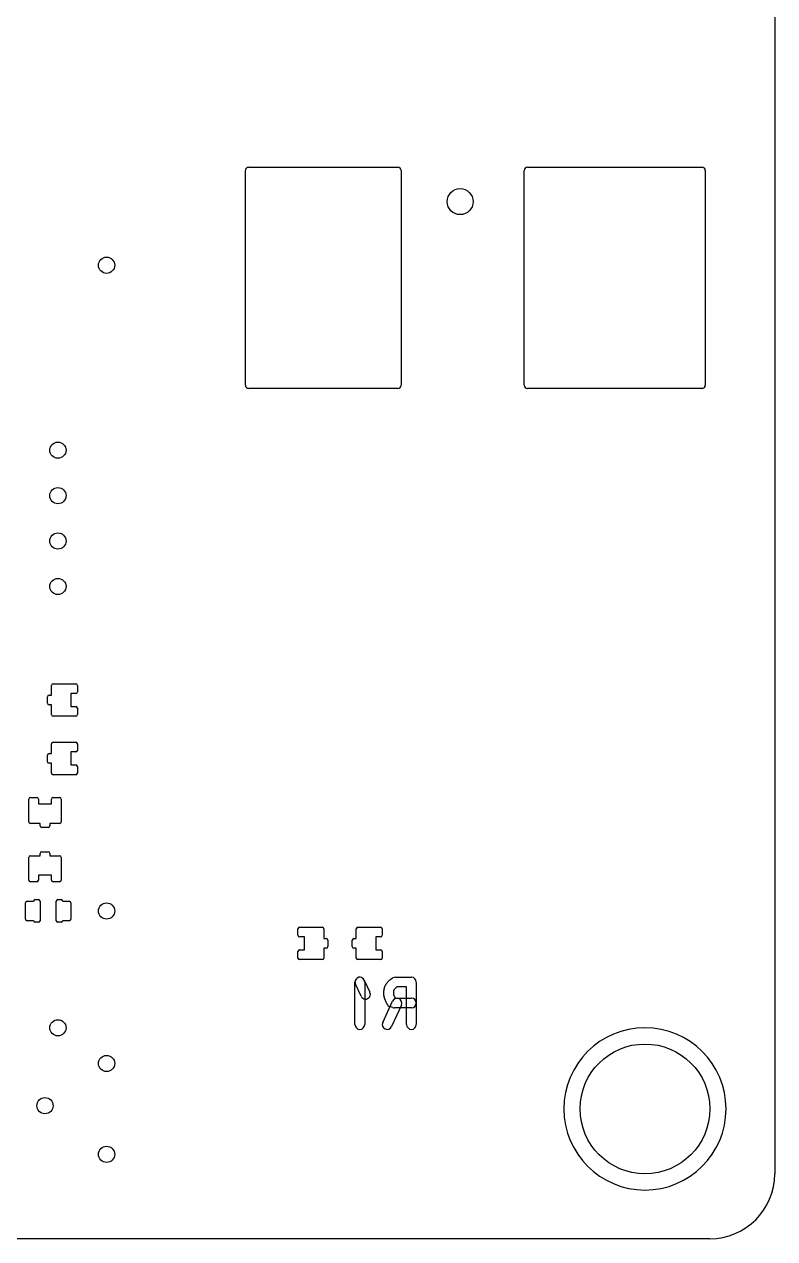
# Model space of a CAD drawing. Extents: x 0 to 45, y 0 to 50.
# Drawn here: x 33.43 to 45, y 0 to 18.71 of the extents above; entities that cross this region are included whole.
import ezdxf

# ---------------------------------------------------------------- set-up
doc = ezdxf.new("R2010")
doc.units = 0
for name, color, linetype in [('HOLE_1-6', 7, 'CONTINUOUS'), ('OUTLINE', 7, 'CONTINUOUS'), ('Resist-B', 7, 'CONTINUOUS'), ('Symbol-B', 7, 'CONTINUOUS')]:
    doc.layers.add(name, color=color, linetype=linetype)

msp = doc.modelspace()

# ---------------------------------------------------------------- linework, layer by layer
at = {"layer": 'HOLE_1-6'}
for centre, radius in [((40.15, 15.98), 0.2), ((34.7, 15), 0.125), ((33.95, 12.15), 0.125), ((33.95, 11.45), 0.125), ((33.95, 10.75), 0.125), ((33.95, 10.05), 0.125), ((34.7, 5.05), 0.125), ((33.95, 3.25), 0.125), ((43, 2), 1), ((34.7, 2.7), 0.125), ((33.75, 2.05), 0.125), ((34.7, 1.3), 0.125)]:
    msp.add_circle(centre, radius, dxfattribs=at)
at = {"layer": 'OUTLINE'}
for p, q in [((45, 42.41699), (45, 1)), ((44, 0), (1, 0))]:
    msp.add_line(p, q, dxfattribs=at)
msp.add_arc((44, 1), 1, -90, 0, dxfattribs=at)
at = {"layer": 'Resist-B'}
for p, q in [((36.89, 16.51), (39.19, 16.51)), ((41.19, 16.51), (43.88, 16.51)), ((36.84, 13.15), (36.84, 16.46)), ((39.24, 16.46), (39.24, 13.15)), ((41.14, 13.15), (41.14, 16.46)), ((43.93, 16.46), (43.93, 13.15)), ((39.19, 13.1), (36.89, 13.1)), ((43.88, 13.1), (41.19, 13.1)), ((33.85, 8.375), (33.85, 8.525)), ((33.875, 8.55), (34.225, 8.55)), ((34.25, 8.525), (34.25, 8.425)), ((33.7875, 8.25), (33.7875, 8.35)), ((33.8125, 8.375), (33.85, 8.375)), ((34.225, 8.4), (34.15, 8.4)), ((34.15, 8.4), (34.15, 8.2)), ((33.85, 8.225), (33.8125, 8.225)), ((33.85, 8.075), (33.85, 8.225)), ((34.225, 8.05), (33.875, 8.05)), ((34.15, 8.2), (34.225, 8.2)), ((34.25, 8.175), (34.25, 8.075)), ((33.85, 7.475), (33.85, 7.625)), ((33.875, 7.65), (34.225, 7.65)), ((34.225, 7.5), (34.15, 7.5)), ((34.15, 7.5), (34.15, 7.3)), ((34.25, 7.625), (34.25, 7.525)), ((33.7875, 7.35), (33.7875, 7.45)), ((33.8125, 7.475), (33.85, 7.475)), ((33.85, 7.325), (33.8125, 7.325)), ((33.85, 7.175), (33.85, 7.325)), ((34.15, 7.3), (34.225, 7.3)), ((34.225, 7.15), (33.875, 7.15)), ((34.25, 7.275), (34.25, 7.175)), ((33.5, 6.425), (33.5, 6.775)), ((33.525, 6.8), (33.625, 6.8)), ((33.65, 6.775), (33.65, 6.7)), ((33.85, 6.7), (33.85, 6.775)), ((33.875, 6.8), (33.975, 6.8)), ((34, 6.775), (34, 6.425)), ((33.65, 6.7), (33.85, 6.7)), ((33.675, 6.4), (33.525, 6.4)), ((33.675, 6.3625), (33.675, 6.4)), ((33.825, 6.4), (33.825, 6.3625)), ((33.975, 6.4), (33.825, 6.4)), ((33.8, 6.3375), (33.7, 6.3375)), ((33.5, 5.525), (33.5, 5.875)), ((33.525, 5.9), (33.675, 5.9)), ((33.675, 5.9), (33.675, 5.9375)), ((33.7, 5.9625), (33.8, 5.9625)), ((33.825, 5.9375), (33.825, 5.9)), ((33.825, 5.9), (33.975, 5.9)), ((34, 5.875), (34, 5.525)), ((33.625, 5.5), (33.525, 5.5)), ((33.85, 5.6), (33.65, 5.6)), ((33.65, 5.6), (33.65, 5.525)), ((33.85, 5.525), (33.85, 5.6)), ((33.975, 5.5), (33.875, 5.5)), ((33.45, 4.925), (33.45, 5.175)), ((33.475, 5.2), (33.575, 5.2)), ((33.6, 5.225), (33.65, 5.225)), ((33.675, 5.2), (33.675, 4.9)), ((33.925, 4.9), (33.925, 5.2)), ((33.95, 5.225), (34, 5.225)), ((34.025, 5.2), (34.125, 5.2)), ((34.15, 5.175), (34.15, 4.925)), ((33.575, 4.9), (33.475, 4.9)), ((33.65, 4.875), (33.6, 4.875)), ((34, 4.875), (33.95, 4.875)), ((34.125, 4.9), (34.025, 4.9)), ((37.65, 4.675), (37.65, 4.775)), ((37.675, 4.8), (38.025, 4.8)), ((38.05, 4.775), (38.05, 4.625)), ((38.55, 4.625), (38.55, 4.775)), ((38.575, 4.8), (38.925, 4.8)), ((38.95, 4.775), (38.95, 4.675)), ((37.75, 4.65), (37.675, 4.65)), ((37.75, 4.45), (37.75, 4.65)), ((38.05, 4.625), (38.0875, 4.625)), ((38.1125, 4.6), (38.1125, 4.5)), ((38.4875, 4.5), (38.4875, 4.6)), ((38.5125, 4.625), (38.55, 4.625)), ((38.925, 4.65), (38.85, 4.65)), ((38.85, 4.65), (38.85, 4.45)), ((37.65, 4.325), (37.65, 4.425)), ((37.675, 4.45), (37.75, 4.45)), ((38.0875, 4.475), (38.05, 4.475)), ((38.05, 4.475), (38.05, 4.325)), ((38.55, 4.475), (38.5125, 4.475)), ((38.55, 4.325), (38.55, 4.475)), ((38.85, 4.45), (38.925, 4.45)), ((38.95, 4.425), (38.95, 4.325)), ((38.025, 4.3), (37.675, 4.3)), ((38.925, 4.3), (38.575, 4.3))]:
    msp.add_line(p, q, dxfattribs=at)
for centre, radius, start, end in [((36.89, 16.46), 0.05, 90, 180), ((39.19, 16.46), 0.05, 0, 90), ((41.19, 16.46), 0.05, 90, 180), ((43.88, 16.46), 0.05, 0, 90), ((36.89, 13.15), 0.05, 180, -90), ((39.19, 13.15), 0.05, -90, 0), ((41.19, 13.15), 0.05, 180, -90), ((43.88, 13.15), 0.05, -90, 0), ((33.875, 8.525), 0.025, 90, 180), ((34.225, 8.525), 0.025, 0, 90), ((34.225, 8.425), 0.025, -90, 0), ((33.8125, 8.35), 0.025, 90, 180), ((33.8125, 8.25), 0.025, 180, -90), ((33.875, 8.075), 0.025, 180, -90), ((34.225, 8.175), 0.025, 0, 90), ((34.225, 8.075), 0.025, -90, 0), ((33.875, 7.625), 0.025, 90, 180), ((34.225, 7.625), 0.025, 0, 90), ((34.225, 7.525), 0.025, -90, 0), ((33.8125, 7.45), 0.025, 90, 180), ((33.8125, 7.35), 0.025, 180, -90), ((34.225, 7.275), 0.025, 0, 90), ((33.875, 7.175), 0.025, 180, -90), ((34.225, 7.175), 0.025, -90, 0), ((33.525, 6.775), 0.025, 90, 180), ((33.625, 6.775), 0.025, 0, 90), ((33.875, 6.775), 0.025, 90, 180), ((33.975, 6.775), 0.025, 0, 90), ((33.525, 6.425), 0.025, 180, -90), ((33.7, 6.3625), 0.025, 180, -90), ((33.8, 6.3625), 0.025, -90, 0), ((33.975, 6.425), 0.025, -90, 0), ((33.525, 5.875), 0.025, 90, 180), ((33.7, 5.9375), 0.025, 90, 180), ((33.8, 5.9375), 0.025, 0, 90), ((33.975, 5.875), 0.025, 0, 90), ((33.525, 5.525), 0.025, 180, -90), ((33.625, 5.525), 0.025, -90, 0), ((33.875, 5.525), 0.025, 180, -90), ((33.975, 5.525), 0.025, -90, 0), ((33.475, 5.175), 0.025, 90, 180), ((33.6, 5.2), 0.025, 90, 180), ((33.65, 5.2), 0.025, 0, 90), ((33.95, 5.2), 0.025, 90, 180), ((34, 5.2), 0.025, 0, 90), ((34.125, 5.175), 0.025, 0, 90), ((33.475, 4.925), 0.025, 180, -90), ((33.6, 4.9), 0.025, 180, -90), ((33.65, 4.9), 0.025, -90, 0), ((33.95, 4.9), 0.025, 180, -90), ((34, 4.9), 0.025, -90, 0), ((34.125, 4.925), 0.025, -90, 0), ((37.675, 4.775), 0.025, 90, 180), ((38.025, 4.775), 0.025, 0, 90), ((38.575, 4.775), 0.025, 90, 180), ((38.925, 4.775), 0.025, 0, 90), ((37.675, 4.675), 0.025, 180, -90), ((38.0875, 4.6), 0.025, 0, 90), ((38.0875, 4.5), 0.025, -90, 0), ((38.5125, 4.6), 0.025, 90, 180), ((38.5125, 4.5), 0.025, 180, -90), ((38.925, 4.675), 0.025, -90, 0), ((37.675, 4.425), 0.025, 90, 180), ((37.675, 4.325), 0.025, 180, -90), ((38.025, 4.325), 0.025, -90, 0), ((38.575, 4.325), 0.025, 180, -90), ((38.925, 4.425), 0.025, 0, 90), ((38.925, 4.325), 0.025, -90, 0), ((43, 2), 1.25, 90, -90), ((43, 2), 1.25, -90, 90)]:
    msp.add_arc(centre, radius, start, end, dxfattribs=at)
at = {"layer": 'Symbol-B'}
for p, q in [((38.5289, 3.3), (38.5289, 3.95377)), ((38.6718, 3.98563), (38.75946, 3.79884)), ((38.6789, 3.95377), (38.6789, 3.3)), ((39.01163, 3.92808), (39.05839, 3.97902)), ((39.074, 3.99197), (39.11491, 4.01744)), ((39.15455, 4.02877), (39.4, 4.02877)), ((39.475, 3.95377), (39.475, 3.3)), ((38.62366, 3.73512), (38.536, 3.92191)), ((38.97435, 3.75), (38.97435, 3.82642)), ((38.97843, 3.85083), (38.99596, 3.90177)), ((39.13271, 3.83816), (39.12435, 3.81388)), ((39.12435, 3.81388), (39.12435, 3.76449)), ((39.12435, 3.76449), (39.14737, 3.70716)), ((39.16197, 3.87004), (39.13271, 3.83816)), ((39.17599, 3.87877), (39.16197, 3.87004)), ((39.325, 3.87877), (39.17599, 3.87877)), ((39.325, 3.3), (39.325, 3.87877)), ((38.9578, 3.33128), (39.10975, 3.66241)), ((39.02066, 3.62017), (38.97975, 3.72206)), ((39.11141, 3.56064), (39.06466, 3.57762)), ((39.24609, 3.59985), (39.09414, 3.26872)), ((39.4, 3.55613), (39.13701, 3.55613)), ((39.14737, 3.70716), (39.15021, 3.70613)), ((39.15021, 3.70613), (39.4, 3.70613))]:
    msp.add_line(p, q, dxfattribs=at)
for centre, start, end in [((38.6039, 3.95377), 25.136883, -154.859472), ((38.6039, 3.95377), 0, 180), ((39.11364, 3.9283), 121.905782, 137.447787), ((39.15455, 3.95377), 90, 121.905782), ((39.4, 3.95377), 0, 90), ((38.69156, 3.76698), -154.863117, 25.140528), ((39.04935, 3.82642), 161.007017, 180), ((39.04935, 3.75), 180, -158.127659), ((39.06688, 3.87736), 137.447787, 161.007017), ((39.09026, 3.64811), -158.127659, -109.959608), ((39.17792, 3.63113), -24.648159, 155.350404), ((39.13701, 3.63113), -109.959608, -90), ((39.4, 3.63113), -90, 90), ((38.6039, 3.3), 180, 0), ((39.02597, 3.3), 155.351841, -24.649596), ((39.4, 3.3), 180, 0)]:
    msp.add_arc(centre, 0.075, start, end, dxfattribs=at)

doc.saveas('drawing.dxf')
